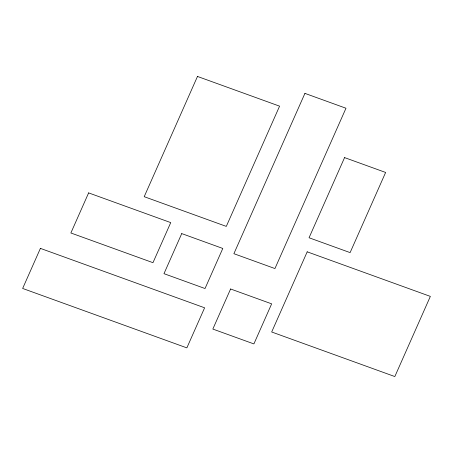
<?xml version="1.0" encoding="UTF-8"?>
<svg xmlns="http://www.w3.org/2000/svg" width="453" height="453" viewBox="0 0 453 453"><rect width="100%" height="100%" fill="white"/><g stroke="black" fill="none" stroke-linecap="round" stroke-linejoin="round"><path stroke-width="0.68" d="M40.408 248.38L22.65 288.459L186.857 347.876L204.614 307.797L40.408 248.38M88.629 192.893L70.872 232.978L152.972 262.683L170.736 222.604L88.629 192.893M197.48 76.449L144.201 196.687L226.302 226.398L279.58 106.161L197.48 76.449M181.738 233.595L163.98 273.674L205.033 288.533L222.791 248.454L181.738 233.595M304.926 93.38L233.89 253.697L274.943 268.555L345.979 108.239L304.926 93.38M230.6 288.986L212.842 329.065L253.895 343.923L271.653 303.844L230.6 288.986M344.574 157.599L309.054 237.757L350.107 252.615L385.628 172.457L344.574 157.599M307.196 251.828L271.681 331.987L394.829 376.551L430.35 296.392L307.196 251.828"/></g></svg>
